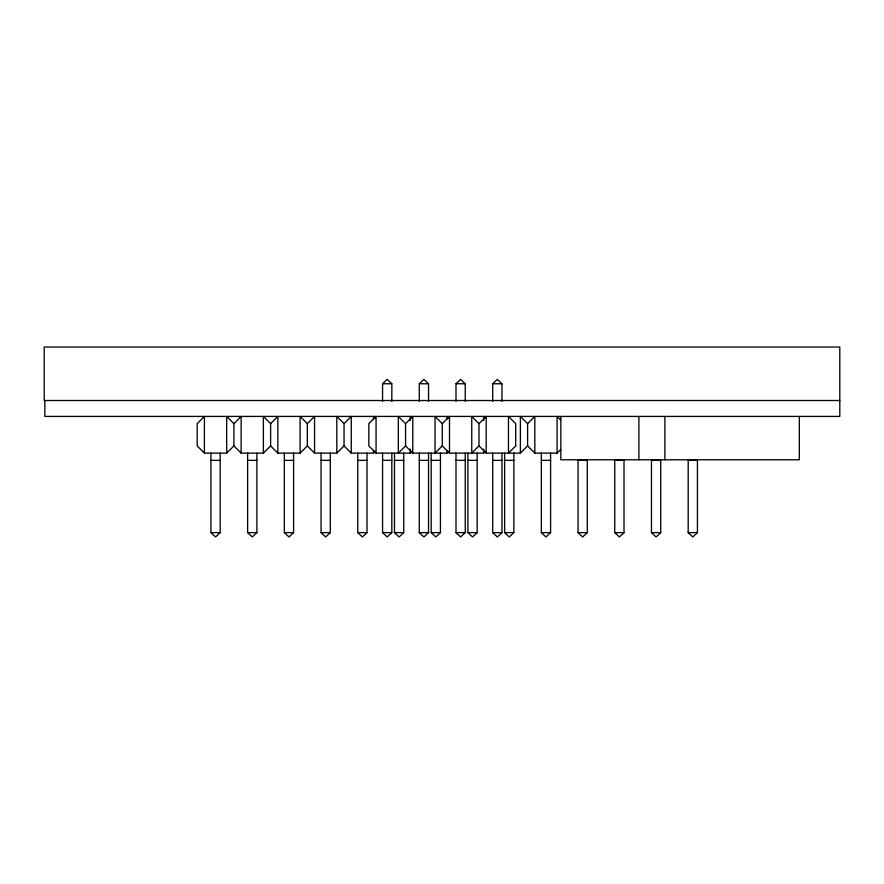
<?xml version="1.0" encoding="UTF-8"?>
<svg xmlns="http://www.w3.org/2000/svg" width="884" height="884" viewBox="0 0 884 884"><rect width="100%" height="100%" fill="white"/><g stroke="black" fill="none" stroke-linecap="round" stroke-linejoin="round"><path stroke-width="1.33" d="M204.414 453.127L204.414 416.419L197.187 423.646L197.187 445.901L204.414 453.127L226.68 453.127L233.906 445.901L233.906 423.646L241.133 416.419L241.133 453.127L263.388 453.127L270.615 445.901L270.615 423.646L263.388 416.419L263.388 453.127M270.615 423.646L277.841 416.419L277.841 453.127L300.107 453.127L307.334 445.901L307.334 423.646L300.107 416.419L300.107 453.127M307.334 423.646L314.56 416.419L314.56 453.127L336.815 453.127L344.042 445.901L344.042 423.646L336.815 416.419L336.815 453.127M344.042 423.646L351.268 416.419L351.268 453.127L373.523 453.127L375.335 451.326M405.557 423.646L398.33 416.419L398.33 453.127L405.557 445.901L405.557 423.646L412.784 416.419L412.784 453.127L446.95 453.127L448.752 451.326M376.065 453.127L376.065 416.419L368.838 423.646L368.838 445.901L376.065 453.127L410.242 453.127L412.043 451.326M449.492 453.127L442.265 445.901L442.265 423.646L449.492 416.419L449.492 453.127L483.659 453.127L485.471 451.326M442.265 445.901L435.038 453.127L435.038 416.419L442.265 423.646M478.984 423.646L471.758 416.419L471.758 453.127L478.984 445.901L478.984 423.646L486.211 416.419L486.211 453.127L520.378 453.127L527.604 445.901L527.604 423.646L520.378 416.419L520.378 453.127M527.604 423.646L534.831 416.419L534.831 453.127L557.086 453.127L560.699 449.514M220.171 453.127L220.171 532.621L215.552 536.964L210.922 532.621L210.922 453.127M382.573 401.447L382.573 383.755L387.203 379.413L391.822 383.755L391.822 401.447M256.89 453.127L256.89 532.621L252.26 536.964L247.63 532.621L247.63 453.127M419.281 401.447L419.281 383.755L423.911 379.413L428.541 383.755L428.541 401.447M293.599 453.127L293.599 532.621L288.969 536.964L284.35 532.621L284.35 453.127M456 401.447L456 383.755L460.619 379.413L465.249 383.755L465.249 401.447M330.307 453.127L330.307 532.621L325.688 536.964L321.058 532.621L321.058 453.127M492.708 401.447L492.708 383.755L497.338 379.413L501.957 383.755L501.957 401.447M367.026 453.127L367.026 532.621L362.396 536.964L357.777 532.621L357.777 453.127M391.822 453.127L391.822 532.621L387.203 536.964L382.573 532.621L382.573 453.127M403.734 453.127L403.734 532.621L399.104 536.964L394.485 532.621L394.485 453.127M428.541 453.127L428.541 532.621L423.911 536.964L419.281 532.621L419.281 453.127M440.442 453.127L440.442 532.621L435.823 536.964L431.193 532.621L431.193 453.127M465.249 453.127L465.249 532.621L460.619 536.964L456 532.621L456 453.127M477.161 453.127L477.161 532.621L472.531 536.964L467.912 532.621L467.912 453.127M501.957 453.127L501.957 532.621L497.338 536.964L492.708 532.621L492.708 453.127M513.869 453.127L513.869 532.621L509.25 536.964L504.62 532.621L504.62 453.127M550.588 453.127L550.588 532.621L545.958 536.964L541.328 532.621L541.328 453.127M587.296 532.621L582.666 536.964L578.048 532.621L578.048 460.354L587.296 460.354L587.296 532.621L578.048 532.621M624.005 532.621L619.386 536.964L614.756 532.621L614.756 460.354L624.005 460.354L624.005 532.621L614.756 532.621M660.724 532.621L656.094 536.964L651.464 532.621L651.464 460.354L660.724 460.354L660.724 532.621L651.464 532.621M697.432 532.621L692.802 536.964L688.183 532.621L688.183 460.354L697.432 460.354L697.432 532.621L688.183 532.621M382.573 383.755L391.822 383.755M419.281 383.755L428.541 383.755M456 383.755L465.249 383.755M492.708 383.755L501.957 383.755M839.8 400.518L44.2 400.518L44.2 347.036L839.8 347.036L839.8 416.419L44.852 416.419L44.852 400.518M210.922 460.354L220.171 460.354M247.63 460.354L256.89 460.354M284.35 460.354L293.599 460.354M321.058 460.354L330.307 460.354M357.777 460.354L367.026 460.354M382.573 460.354L391.822 460.354M394.485 460.354L403.734 460.354M419.281 460.354L428.541 460.354M431.193 460.354L440.442 460.354M456 460.354L465.249 460.354M467.912 460.354L477.161 460.354M492.708 460.354L501.957 460.354M504.62 460.354L513.869 460.354M541.328 460.354L550.588 460.354M210.922 532.621L220.171 532.621M247.63 532.621L256.89 532.621M284.35 532.621L293.599 532.621M321.058 532.621L330.307 532.621M357.777 532.621L367.026 532.621M382.573 532.621L391.822 532.621M394.485 532.621L403.734 532.621M419.281 532.621L428.541 532.621M431.193 532.621L440.442 532.621M456 532.621L465.249 532.621M467.912 532.621L477.161 532.621M492.708 532.621L501.957 532.621M504.62 532.621L513.869 532.621M541.328 532.621L550.588 532.621M560.699 420.033L557.086 416.419L557.086 453.127M527.604 445.901L534.831 453.127M485.471 418.22L483.659 416.419L483.659 420.497M478.984 445.901L486.211 453.127M448.752 418.22L446.95 416.419L446.95 419.138M412.043 418.22L410.242 416.419L410.242 420.497M405.557 445.901L412.784 453.127M375.335 418.22L373.523 416.419L373.523 419.138M344.042 445.901L351.268 453.127M307.334 445.901L314.56 453.127M270.615 445.901L277.841 453.127M233.906 423.646L226.68 416.419L226.68 453.127M233.906 445.901L241.133 453.127M799.335 416.419L799.335 459.779L560.843 459.779L560.843 416.419M664.901 416.419L664.901 459.779M638.9 416.419L638.9 459.779M483.659 449.05L483.659 453.127M446.95 450.409L446.95 453.127M410.242 449.05L410.242 453.127M373.523 450.409L373.523 453.127M515.692 445.901L508.466 453.127L508.466 416.419L515.692 423.646L515.692 445.901"/></g></svg>
